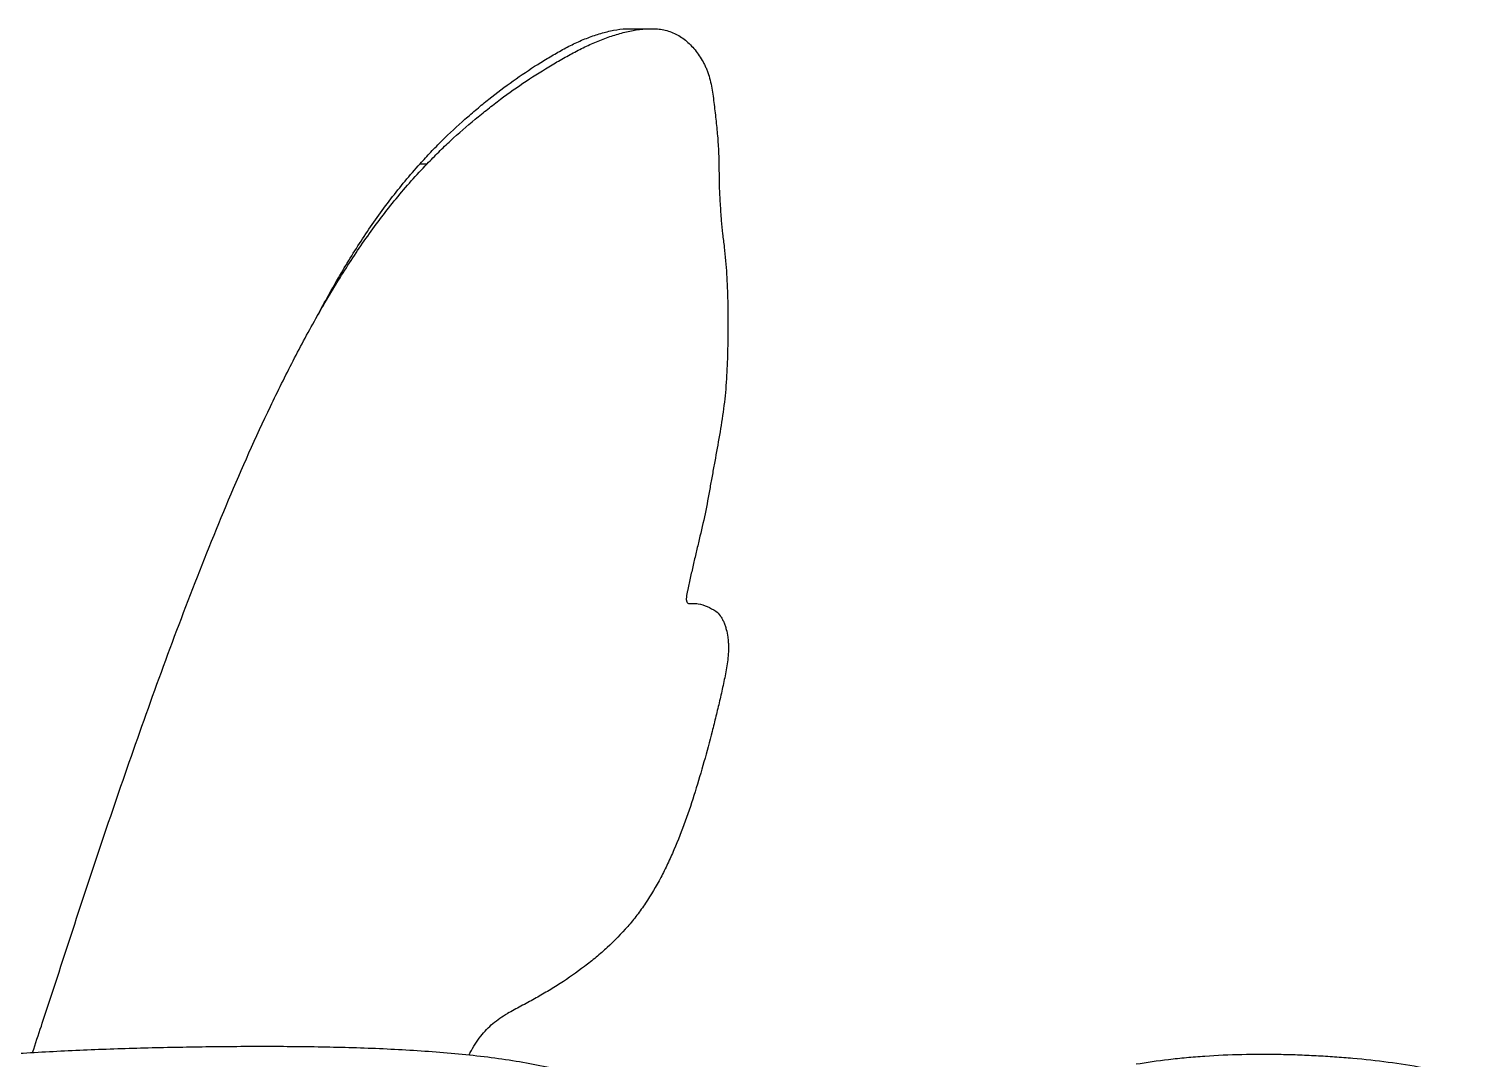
# Model space of a CAD drawing. Header units: millimetres. Extents: x -1750 to 1750, y -1345 to 1346.
# Drawn here: x -65.6 to 275.4, y 100.8 to 346.8 of the extents above; entities that cross this region are included whole.
import ezdxf

# ---------------------------------------------------------------- set-up
doc = ezdxf.new("R2010")
doc.units = ezdxf.units.MM
doc.header["$LTSCALE"] = 20
doc.layers.add('2d', color=230, linetype='Continuous')

msp = doc.modelspace()

# ---------------------------------------------------------------- linework, layer by layer
at = {"layer": '2d'}
for points, knots in [([(27.9, 314.54), (28.75, 315.49), (29.61, 316.42), (31.35, 318.26), (32.24, 319.16), (34.93, 321.81), (36.77, 323.51), (39.57, 325.99), (40.52, 326.8), (42.42, 328.41), (43.37, 329.19), (46.25, 331.5), (48.18, 332.96), (52.08, 335.72), (54.04, 337.03), (57, 338.89), (57.98, 339.5), (59.96, 340.67), (60.95, 341.24), (62.94, 342.33), (63.94, 342.85), (65.46, 343.56), (65.97, 343.79), (66.99, 344.23), (67.51, 344.43), (69.05, 345.02), (70.07, 345.37), (72.1, 345.96), (73.12, 346.21), (75.14, 346.59), (76.15, 346.72), (77.42, 346.78), (77.68, 346.78), (77.94, 346.78)], [0, 0, 0, 0, 0.00384434, 0.00384434, 0.00768869, 0.00768869, 0.01537738, 0.01537738, 0.01922172, 0.01922172, 0.02306607, 0.02306607, 0.03075475, 0.03075475, 0.03844344, 0.03844344, 0.04228779, 0.04228779, 0.04613213, 0.04613213, 0.04997647, 0.04997647, 0.05189865, 0.05189865, 0.05382082, 0.05382082, 0.05766516, 0.05766516, 0.06150951, 0.06150951, 0.06535385, 0.06535385, 0.06635658, 0.06635658, 0.06635658, 0.06635658]), ([(29.6, 314.54), (30.51, 315.49), (31.43, 316.43), (33.3, 318.27), (34.24, 319.17), (37.12, 321.82), (39.08, 323.52), (42.07, 325.99), (43.07, 326.8), (45.09, 328.39), (46.1, 329.17), (49.14, 331.45), (51.19, 332.9), (55.3, 335.64), (57.37, 336.93), (60.48, 338.77), (61.51, 339.37), (63.59, 340.53), (64.63, 341.09), (66.71, 342.17), (67.76, 342.69), (69.34, 343.4), (69.88, 343.63), (70.94, 344.06), (71.48, 344.27), (73.08, 344.86), (74.15, 345.21), (76.26, 345.82), (77.32, 346.08), (79.42, 346.49), (80.46, 346.65), (82.55, 346.8), (83.59, 346.81), (85.62, 346.63), (86.61, 346.44), (88.06, 345.94), (88.53, 345.74), (89.46, 345.27), (89.9, 345.01), (91.2, 344.14), (92, 343.45), (93.14, 342.25), (93.5, 341.82), (94.19, 340.93), (94.52, 340.46), (95.14, 339.49), (95.43, 338.98), (95.84, 338.18), (95.97, 337.91), (96.23, 337.35), (96.35, 337.06), (96.69, 336.19), (96.89, 335.59), (97.24, 334.36), (97.39, 333.73), (97.75, 331.81), (97.91, 330.48), (98.23, 327.83), (98.39, 326.51), (98.69, 323.85), (98.83, 322.52), (99, 320.52), (99.05, 319.85), (99.13, 318.51), (99.17, 317.83), (99.3, 314.46), (99.28, 311.76), (99.38, 308.39), (99.41, 307.71), (99.47, 306.37), (99.51, 305.7), (99.64, 303.68), (99.74, 302.34), (99.82, 301)], [0, 0, 0, 0, 0.003984, 0.003984, 0.007968, 0.007968, 0.015936, 0.015936, 0.0199199, 0.0199199, 0.0239039, 0.0239039, 0.0318719, 0.0318719, 0.0398399, 0.0398399, 0.0438239, 0.0438239, 0.0478079, 0.0478079, 0.0517919, 0.0517919, 0.0537839, 0.0537839, 0.0557758, 0.0557758, 0.0597598, 0.0597598, 0.0637438, 0.0637438, 0.0677278, 0.0677278, 0.0717118, 0.0717118, 0.0756958, 0.0756958, 0.0776878, 0.0776878, 0.0796798, 0.0796798, 0.0836638, 0.0836638, 0.0856558, 0.0856558, 0.0876478, 0.0876478, 0.0896398, 0.0896398, 0.0906358, 0.0906358, 0.0916318, 0.0916318, 0.0936237, 0.0936237, 0.0956157, 0.0956157, 0.0995997, 0.0995997, 0.1035837, 0.1035837, 0.1075677, 0.1075677, 0.1095597, 0.1095597, 0.1115517, 0.1115517, 0.1195197, 0.1195197, 0.1215117, 0.1215117, 0.1235037, 0.1235037, 0.1274877, 0.1274877, 0.1274877, 0.1274877]), ([(3.41, 278.31), (5.13, 281.55), (6.91, 284.75), (9.69, 289.48), (10.63, 291.05), (12.56, 294.16), (13.55, 295.7), (15.57, 298.75), (16.61, 300.26), (18.72, 303.24), (19.81, 304.71), (22.04, 307.6), (23.17, 309.02), (25.5, 311.82), (26.69, 313.19), (27.9, 314.54)], [0, 0, 0, 0, 0.01098383, 0.01098383, 0.01647575, 0.01647575, 0.02196766, 0.02196766, 0.02745958, 0.02745958, 0.03295149, 0.03295149, 0.03844341, 0.03844341, 0.04393533, 0.04393533, 0.04393533, 0.04393533]), ([(3.43, 278.31), (5.28, 281.57), (7.19, 284.79), (10.17, 289.54), (11.19, 291.11), (13.26, 294.23), (14.32, 295.77), (16.48, 298.82), (17.59, 300.33), (19.85, 303.3), (21.01, 304.77), (23.38, 307.65), (24.58, 309.06), (27.05, 311.84), (28.32, 313.2), (29.6, 314.54)], [0, 0, 0, 0, 0.01122967, 0.01122967, 0.01684451, 0.01684451, 0.02245934, 0.02245934, 0.02807418, 0.02807418, 0.03368901, 0.03368901, 0.03930385, 0.03930385, 0.04491868, 0.04491868, 0.04491868, 0.04491868]), ([(99.82, 301), (99.88, 299.93), (100.01, 298.86), (100.27, 296.74), (100.42, 295.68), (100.8, 292.49), (100.99, 290.35), (101.25, 286.05), (101.33, 283.89), (101.43, 279.56), (101.44, 277.4), (101.42, 273.09), (101.38, 270.94), (101.29, 267.72), (101.25, 266.65), (101.15, 264.51), (101.1, 263.45), (100.95, 261.32), (100.87, 260.26), (100.66, 258.14), (100.53, 257.09), (100.11, 253.94), (99.77, 251.85), (99.05, 247.68), (98.67, 245.6), (98.1, 242.47), (97.91, 241.43), (97.53, 239.35), (97.34, 238.31), (96.78, 235.18), (96.41, 233.09), (95.55, 228.96), (95.07, 226.92), (94.33, 223.86), (94.08, 222.84), (93.6, 220.79), (93.36, 219.77), (92.89, 217.71), (92.66, 216.68), (92.32, 215.14), (92.2, 214.62), (91.97, 213.59), (91.86, 213.07), (91.7, 212.3), (91.65, 212.04), (91.56, 211.51), (91.52, 211.24), (91.49, 210.83), (91.49, 210.69), (91.5, 210.41), (91.52, 210.27), (91.57, 210.08), (91.6, 210.02), (91.66, 209.9), (91.69, 209.85), (91.81, 209.73), (91.91, 209.67), (92.19, 209.57), (92.39, 209.57), (92.78, 209.58), (92.98, 209.6), (93.56, 209.62), (93.95, 209.6), (95.08, 209.42), (95.8, 209.17), (97.21, 208.55), (97.89, 208.18), (98.57, 207.77)], [0, 0, 0, 0, 0.0032391, 0.0032391, 0.0064782, 0.0064782, 0.0129564, 0.0129564, 0.0194345, 0.0194345, 0.0259127, 0.0259127, 0.0323909, 0.0323909, 0.03563, 0.03563, 0.0388691, 0.0388691, 0.0421082, 0.0421082, 0.0453473, 0.0453473, 0.0518254, 0.0518254, 0.0583036, 0.0583036, 0.0615427, 0.0615427, 0.0647818, 0.0647818, 0.07126, 0.07126, 0.0777382, 0.0777382, 0.0809773, 0.0809773, 0.0842164, 0.0842164, 0.0874554, 0.0874554, 0.089075, 0.089075, 0.0906945, 0.0906945, 0.0915043, 0.0915043, 0.0923141, 0.0923141, 0.092719, 0.092719, 0.0931239, 0.0931239, 0.0933263, 0.0933263, 0.0935287, 0.0935287, 0.0939336, 0.0939336, 0.0947434, 0.0947434, 0.0955532, 0.0955532, 0.0971727, 0.0971727, 0.1004118, 0.1004118, 0.1036509, 0.1036509, 0.1036509, 0.1036509]), ([(-64.63, 102.45), (-63.93, 104.55), (-63.23, 106.66), (-61.28, 112.56), (-60.03, 116.37), (-56.29, 127.81), (-53.8, 135.46), (-48.74, 150.76), (-46.16, 158.4), (-40.89, 173.68), (-38.2, 181.32), (-32.67, 196.56), (-29.84, 204.16), (-23.98, 219.31), (-20.96, 226.86), (-14.64, 241.84), (-11.34, 249.27), (-6.07, 260.28), (-4.26, 263.93), (-0.52, 271.16), (1.41, 274.75), (3.43, 278.31)], [0.0054516, 0.0054516, 0.0054516, 0.0054516, 0.0122348, 0.0122348, 0.0244695, 0.0244695, 0.0489391, 0.0489391, 0.0734086, 0.0734086, 0.0978781, 0.0978781, 0.1223477, 0.1223477, 0.1468172, 0.1468172, 0.1712868, 0.1712868, 0.1835215, 0.1835215, 0.1957563, 0.1957563, 0.1957563, 0.1957563]), ([(98.57, 207.77), (98.94, 207.46), (99.29, 207.09), (99.76, 206.43), (99.91, 206.19), (100.19, 205.69), (100.32, 205.43), (100.56, 204.89), (100.66, 204.61), (100.86, 204.03), (100.95, 203.73), (101.19, 202.81), (101.32, 202.18), (101.45, 201.21), (101.48, 200.88), (101.53, 200.22), (101.55, 199.9), (101.57, 198.91), (101.55, 198.25), (101.42, 196.27), (101.24, 195), (100.9, 193.13), (100.78, 192.51), (100.53, 191.27), (100.39, 190.65), (100, 188.81), (99.72, 187.58), (99.15, 185.13), (98.86, 183.91), (98.26, 181.48), (97.96, 180.27), (97.03, 176.63), (96.38, 174.22), (95.04, 169.43), (94.34, 167.05), (92.86, 162.32), (92.08, 159.98), (90.4, 155.35), (89.51, 153.06), (88.06, 149.69), (87.56, 148.58), (86.52, 146.37), (85.97, 145.28), (84.27, 142.08), (83.06, 140.03), (81.09, 137.09), (80.41, 136.14), (78.99, 134.28), (78.26, 133.38), (75.97, 130.75), (74.34, 129.08), (71.75, 126.71), (70.86, 125.93), (69.05, 124.43), (68.13, 123.7), (65.32, 121.56), (63.38, 120.21), (60.38, 118.28), (59.37, 117.65), (57.31, 116.42), (56.26, 115.83), (54.15, 114.65), (53.08, 114.07), (50.93, 112.91), (49.85, 112.33), (48.76, 111.74)], [0, 0, 0, 0, 0.0019719, 0.0019719, 0.0029579, 0.0029579, 0.0039438, 0.0039438, 0.0049298, 0.0049298, 0.0059157, 0.0059157, 0.0078876, 0.0078876, 0.0088736, 0.0088736, 0.0098595, 0.0098595, 0.0118315, 0.0118315, 0.0157753, 0.0157753, 0.0177472, 0.0177472, 0.0197191, 0.0197191, 0.0236629, 0.0236629, 0.0276067, 0.0276067, 0.0315505, 0.0315505, 0.0394382, 0.0394382, 0.0473258, 0.0473258, 0.0552134, 0.0552134, 0.0631011, 0.0631011, 0.0670449, 0.0670449, 0.0709887, 0.0709887, 0.0788763, 0.0788763, 0.0828202, 0.0828202, 0.086764, 0.086764, 0.0946516, 0.0946516, 0.0985954, 0.0985954, 0.1025392, 0.1025392, 0.1104269, 0.1104269, 0.1143707, 0.1143707, 0.1183145, 0.1183145, 0.1222583, 0.1222583, 0.1262021, 0.1262021, 0.1262021, 0.1262021]), ([(42.41, 106.31), (43.29, 107.45), (44.26, 108.47), (45.85, 109.83), (46.4, 110.25), (47.56, 111.04), (48.15, 111.41), (48.76, 111.74)], [0, 0, 0, 0, 0.004333502, 0.004333502, 0.006500252, 0.006500252, 0.008667003, 0.008667003, 0.008667003, 0.008667003]), ([(39.62, 101.88), (39.71, 102.06), (39.81, 102.25), (40.63, 103.78), (41.47, 105.08), (42.41, 106.31)], [0.013414778, 0.013414778, 0.013414778, 0.013414778, 0.014033547, 0.014033547, 0.018711396, 0.018711396, 0.018711396, 0.018711396]), ([(-127.85, 93.03), (-125.78, 93.7), (-123.68, 94.33), (-119.41, 95.48), (-117.24, 96), (-112.84, 96.96), (-110.61, 97.4), (-106.1, 98.2), (-103.81, 98.57), (-99.2, 99.25), (-96.87, 99.56), (-92.17, 100.13), (-89.81, 100.4), (-82.72, 101.13), (-77.96, 101.53), (-68.42, 102.23), (-63.62, 102.52), (-53.99, 103), (-49.16, 103.2), (-39.45, 103.52), (-34.57, 103.65), (-27.23, 103.78), (-24.78, 103.82), (-19.86, 103.88), (-17.4, 103.9), (-13.7, 103.92), (-12.46, 103.93), (-9.99, 103.93), (-8.75, 103.93), (-5.04, 103.92), (-2.57, 103.9), (4.81, 103.82), (9.71, 103.71), (19.43, 103.37), (24.25, 103.13), (31.43, 102.63), (33.82, 102.44), (38.56, 102), (40.9, 101.76), (47.8, 100.92), (52.25, 100.22), (60.85, 98.5), (65.01, 97.46), (71.06, 95.59), (73.04, 94.92), (75.98, 93.82), (76.95, 93.44), (78.88, 92.65), (79.84, 92.24), (82.67, 90.99), (84.53, 90.09), (88.19, 88.21), (90, 87.22), (91.8, 86.19)], [0.0572395, 0.0572395, 0.0572395, 0.0572395, 0.0646279, 0.0646279, 0.0720164, 0.0720164, 0.0794048, 0.0794048, 0.0867932, 0.0867932, 0.0941817, 0.0941817, 0.1015701, 0.1015701, 0.116347, 0.116347, 0.1311238, 0.1311238, 0.1459007, 0.1459007, 0.1606776, 0.1606776, 0.168066, 0.168066, 0.1754544, 0.1754544, 0.1791487, 0.1791487, 0.1828429, 0.1828429, 0.1902313, 0.1902313, 0.2050082, 0.2050082, 0.2197851, 0.2197851, 0.2271735, 0.2271735, 0.2345619, 0.2345619, 0.2493388, 0.2493388, 0.2641157, 0.2641157, 0.2715041, 0.2715041, 0.2751983, 0.2751983, 0.2788925, 0.2788925, 0.286281, 0.286281, 0.2936694, 0.2936694, 0.2936694, 0.2936694]), ([(198.89, 99.7), (201.43, 100.12), (204.02, 100.49), (208.08, 100.96), (209.49, 101.11), (211.65, 101.31), (212.37, 101.37), (213.82, 101.49), (214.56, 101.54), (218.24, 101.8), (221.18, 101.93), (227.09, 102.07), (230.05, 102.07), (234.5, 102), (235.98, 101.96), (238.21, 101.88), (238.95, 101.85), (240.44, 101.78), (241.18, 101.75), (243.4, 101.63), (244.87, 101.54), (247.78, 101.33), (249.22, 101.22), (253.53, 100.84), (256.35, 100.53), (261.91, 99.79), (264.64, 99.36), (268.69, 98.61), (270.03, 98.35), (272.69, 97.78), (274.01, 97.49), (275.34, 97.17), (275.38, 97.16), (275.41, 97.15)], [0.43016172, 0.43016172, 0.43016172, 0.43016172, 0.43861787, 0.43861787, 0.44307361, 0.44307361, 0.44530148, 0.44530148, 0.44752934, 0.44752934, 0.45644081, 0.45644081, 0.46535228, 0.46535228, 0.46980802, 0.46980802, 0.47203589, 0.47203589, 0.47426375, 0.47426375, 0.47871949, 0.47871949, 0.48317523, 0.48317523, 0.4920867, 0.4920867, 0.50099817, 0.50099817, 0.5054539, 0.5054539, 0.50990964, 0.50990964, 0.51002606, 0.51002606, 0.51002606, 0.51002606])]:
    msp.add_open_spline(points, degree=3, knots=knots, dxfattribs=at)
for points in [[(77.94, 346.78), (79.65, 346.78), (81.36, 346.79), (83.06, 346.79)], [(27.9, 314.54), (28.46, 314.54), (29.03, 314.54), (29.6, 314.54)], [(3.08, 277.69), (3.19, 277.9), (3.3, 278.11), (3.41, 278.31)], [(3.08, 277.69), (3.08, 277.69), (3.08, 277.69), (3.08, 277.69)], [(3.41, 278.31), (3.42, 278.31), (3.42, 278.31), (3.43, 278.31)], [(92.09, 209.61), (92.52, 209.61), (92.95, 209.61), (93.38, 209.61)]]:
    msp.add_open_spline(points, degree=3, dxfattribs=at)

doc.saveas('drawing.dxf')
